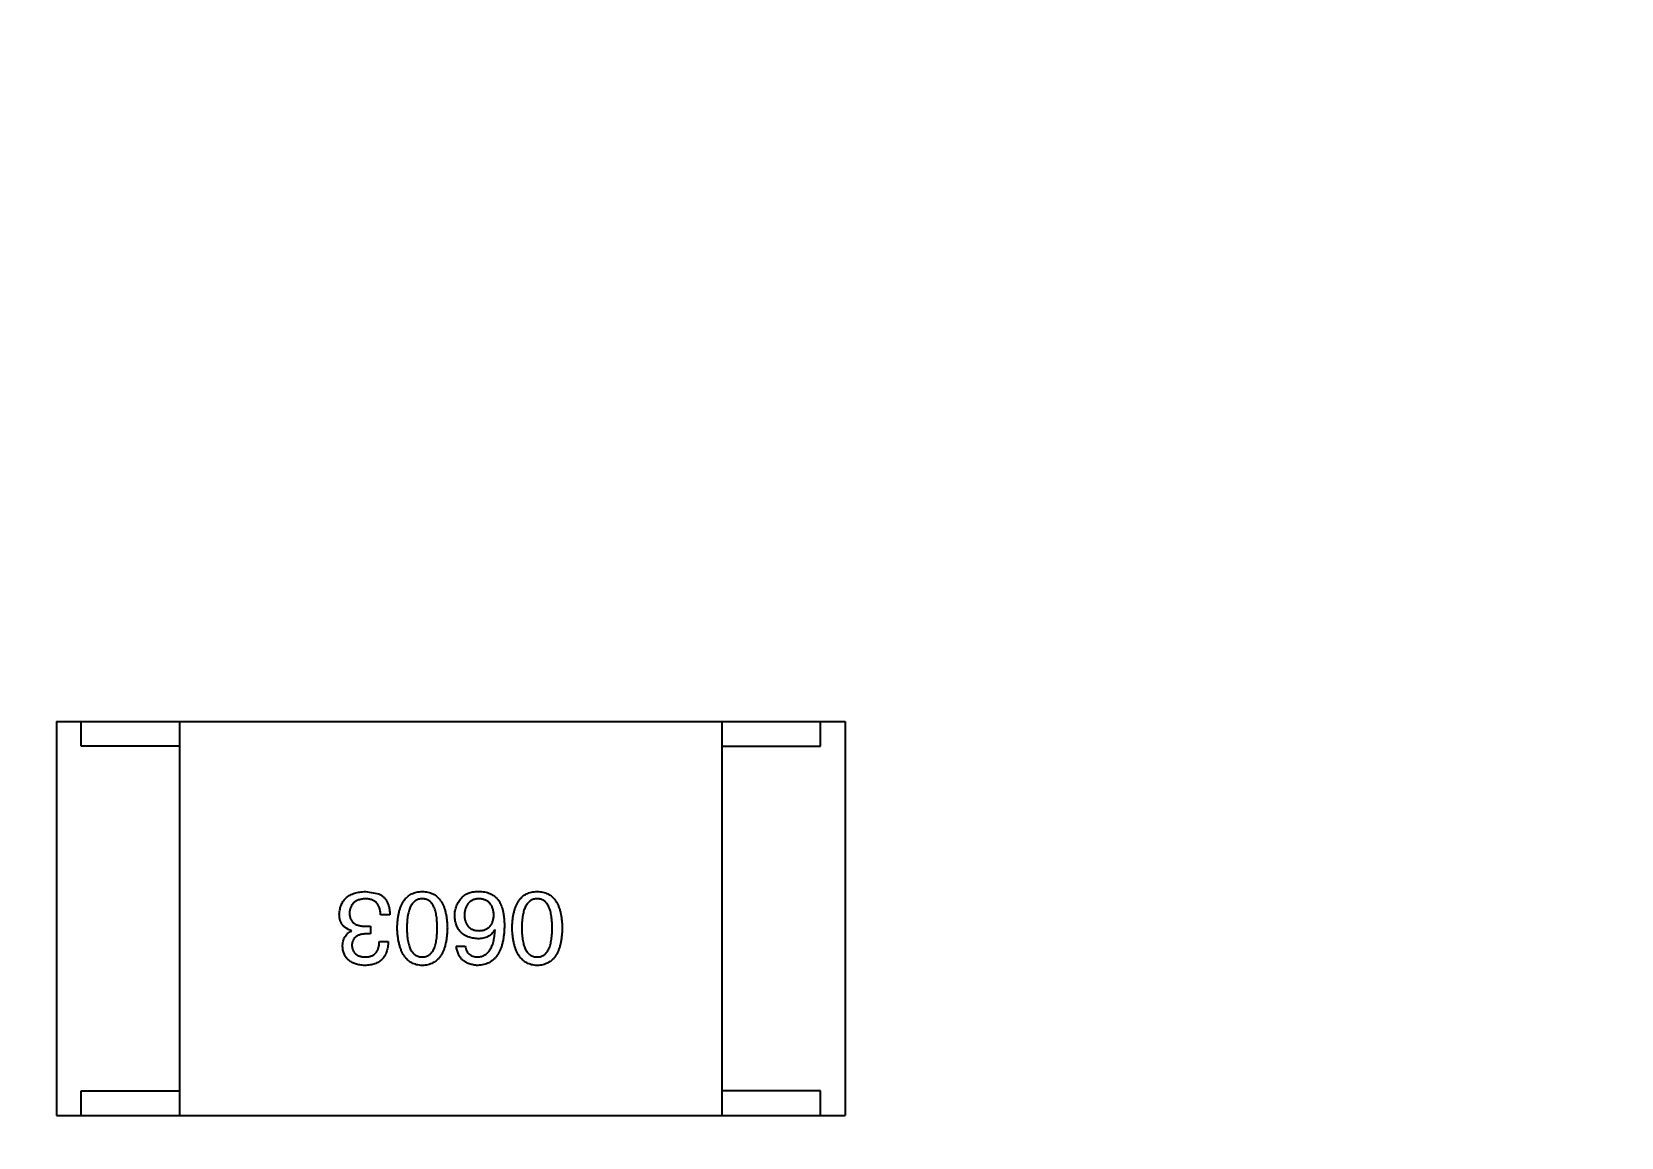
# Model space of a CAD drawing. Header units: inches. Extents: x -36 to 490, y -51 to 98.
# Drawn here: x 416.455 to 419.68, y 19.41 to 21.653 of the extents above; entities that cross this region are included whole.
import ezdxf

# ---------------------------------------------------------------- set-up
doc = ezdxf.new("R2010")
doc.units = ezdxf.units.IN
doc.header["$LTSCALE"] = 1.21
doc.header["$MEASUREMENT"] = 0
doc.header["$PDMODE"] = 3
doc.header["$PDSIZE"] = 0.3125
doc.layers.get('0').update_dxf_attribs({"linetype": 'CONTINUOUS'})
doc.layers.get('Defpoints').update_dxf_attribs({"linetype": 'CONTINUOUS'})
doc.layers.add('DIM', color=3, linetype='CONTINUOUS')
doc.styles.get("Standard").update_dxf_attribs({"font": 'txt', "width": 0.8})
doc.dimstyles.get("Standard").update_dxf_attribs({"dimtxt": 0.15625, "dimasz": 0.1875, "dimexe": 0.125, "dimexo": 0.0625, "dimgap": 0.09, "dimtad": 0, "dimtih": 1, "dimtoh": 1, "dimzin": 4, "dimdsep": 46, "dimtxsty": 'Standard', "dimblk": '_FILLED', "dimblk1": '_FILLED', "dimblk2": '_FILLED', "dimcen": 0.09, "dimazin": 1, "dimtp": 0.01, "dimtm": 0.01, "dimtfac": 1, "dimtofl": 0, "dimtmove": 0, "dimatfit": 3, "dimldrblk": '_FILLED', "dimfxl": 1, "dimtolj": 1, "dimtzin": 4, "dimarcsym": 0})

# ---------------------------------------------------------------- blocks, each defined once
blk = doc.blocks.new('_FILLED')
at = {"color": 0, "linetype": 'ByBlock'}
blk.add_solid([(0, 0), (-1, 0.1667), (-1, -0.1667)], dxfattribs=at)
blk = doc.blocks.new('*D70')
at = {"layer": 'Defpoints', "color": 0}
for p in [(406.8003, 41.9888), (406.8003, -7.0611), (488.6342, -7.0611)]:
    blk.add_point(p, dxfattribs=at)
at = {"layer": 'DIM', "color": 0, "lineweight": -2}
for p, q in [((406.8628, 41.9888), (488.7592, 41.9888)), ((488.6342, 39.4488), (488.6342, 21.3872)), ((488.6342, -4.5211), (488.6342, 13.5405)), ((406.8628, -7.0611), (488.7592, -7.0611))]:
    blk.add_line(p, q, dxfattribs=at)
at = {"layer": 'DIM', "color": 0, "lineweight": -2, "xscale": 2.54, "yscale": 2.54, "zscale": 2.54}
for p, rotation in [((488.6342, 41.9888), 90), ((488.6342, -7.0611), 270)]:
    blk.add_blockref('_FILLED', p, dxfattribs=dict(at, rotation=rotation))
at = {"layer": 'DIM', "color": 0, "insert": (488.6342, 17.4638), "char_height": 2.5, "attachment_point": 5, "rotation": 90, "line_spacing_factor": 2.5}
blk.add_mtext('\\A1;49.05', dxfattribs=at)

msp = doc.modelspace()

# ---------------------------------------------------------------- linework, layer by layer
at = {"color": 7, "linetype": 'Continuous'}
for p, q in [((416.5055, 20.2542), (418.1055, 20.2542)), ((416.5055, 20.2542), (416.5055, 19.4542)), ((416.5555, 20.2042), (416.5555, 20.2542)), ((416.7555, 19.4542), (416.7555, 20.2542)), ((417.8555, 19.4542), (417.8555, 20.2542)), ((418.0555, 20.2042), (418.0555, 20.2542)), ((418.1055, 20.2542), (418.1055, 19.4542)), ((416.7555, 20.2042), (416.5555, 20.2042)), ((417.8555, 20.2042), (418.0555, 20.2042)), ((417.1324, 19.909), (417.1595, 19.9041)), ((417.1037, 19.8286), (417.1037, 19.8295)), ((417.1332, 19.8385), (417.1422, 19.8385)), ((417.1422, 19.8385), (417.1422, 19.8229)), ((417.1816, 19.8614), (417.1627, 19.8614)), ((417.3951, 19.8303), (417.3942, 19.8311)), ((417.1422, 19.8229), (417.1324, 19.8229)), ((417.1603, 19.8073), (417.1783, 19.8073)), ((417.3164, 19.7983), (417.3344, 19.7983)), ((416.5555, 19.5042), (416.7555, 19.5042)), ((416.5555, 19.4542), (416.5555, 19.5042)), ((418.0555, 19.5042), (417.8555, 19.5042)), ((418.0555, 19.4542), (418.0555, 19.5042)), ((416.5055, 19.4542), (418.1055, 19.4542))]:
    msp.add_line(p, q, dxfattribs=at)
for points, knots in [([(417.0791, 19.8631), (417.0793, 19.8649), (417.0795, 19.8684), (417.0804, 19.8734), (417.0816, 19.8781), (417.0833, 19.8825), (417.0853, 19.8866), (417.0877, 19.8903), (417.0905, 19.8937), (417.0936, 19.8968), (417.0972, 19.8995), (417.1011, 19.9018), (417.1054, 19.9039), (417.1101, 19.9056), (417.1151, 19.9069), (417.1205, 19.908), (417.1263, 19.9087), (417.1303, 19.9089), (417.1324, 19.909)], [0, 0, 0, 0, 0.068236, 0.132937, 0.194125, 0.253174, 0.310181, 0.365986, 0.421096, 0.476216, 0.532352, 0.590232, 0.649824, 0.71274, 0.778406, 0.848058, 0.921922, 1, 1, 1, 1]), ([(417.1316, 19.8942), (417.1304, 19.8941), (417.128, 19.894), (417.1245, 19.8934), (417.1213, 19.8928), (417.1183, 19.8919), (417.1155, 19.8908), (417.1129, 19.8895), (417.1105, 19.888), (417.1084, 19.8863), (417.1065, 19.8844), (417.1048, 19.8823), (417.1034, 19.88), (417.1022, 19.8775), (417.1012, 19.8748), (417.1004, 19.8719), (417.0999, 19.8688), (417.0997, 19.8666), (417.0996, 19.8655)], [0, 0, 0, 0, 0.076694, 0.149502, 0.218019, 0.283183, 0.345589, 0.405199, 0.462852, 0.519478, 0.575313, 0.630559, 0.687006, 0.744638, 0.804006, 0.866059, 0.931486, 1, 1, 1, 1]), ([(417.1627, 19.8614), (417.1627, 19.8628), (417.1626, 19.8653), (417.1621, 19.8691), (417.1615, 19.8725), (417.1605, 19.8757), (417.1594, 19.8787), (417.158, 19.8814), (417.1564, 19.8839), (417.1546, 19.8861), (417.1525, 19.888), (417.1502, 19.8897), (417.1477, 19.8911), (417.1449, 19.8922), (417.1419, 19.8931), (417.1386, 19.8938), (417.1352, 19.8942), (417.1328, 19.8942), (417.1316, 19.8942)], [0, 0, 0, 0, 0.07723, 0.149593, 0.217944, 0.282232, 0.34411, 0.402297, 0.458791, 0.513966, 0.568538, 0.623291, 0.679957, 0.737243, 0.798142, 0.86118, 0.928728, 1, 1, 1, 1]), ([(417.1595, 19.9041), (417.1603, 19.9036), (417.1621, 19.9028), (417.1645, 19.9013), (417.1668, 19.8996), (417.1689, 19.8977), (417.1708, 19.8957), (417.1726, 19.8935), (417.1742, 19.8911), (417.1757, 19.8885), (417.177, 19.8857), (417.1782, 19.8828), (417.1791, 19.8797), (417.1799, 19.8764), (417.1806, 19.8729), (417.1811, 19.8692), (417.1814, 19.8654), (417.1815, 19.8628), (417.1816, 19.8614)], [0, 0, 0, 0, 0.056906, 0.113264, 0.168825, 0.223843, 0.279195, 0.335267, 0.392098, 0.450414, 0.51054, 0.572219, 0.636652, 0.703156, 0.773102, 0.845505, 0.921063, 1, 1, 1, 1]), ([(417.1965, 19.8352), (417.1966, 19.8382), (417.1968, 19.8439), (417.1976, 19.8522), (417.1987, 19.8599), (417.2002, 19.867), (417.2021, 19.8737), (417.2043, 19.8797), (417.2069, 19.8852), (417.2099, 19.8901), (417.2133, 19.8945), (417.217, 19.8983), (417.2212, 19.9015), (417.2257, 19.9042), (417.2306, 19.9062), (417.2358, 19.9078), (417.2415, 19.9087), (417.2454, 19.9089), (417.2473, 19.909)], [0, 0, 0, 0, 0.08769, 0.170218, 0.24749, 0.319818, 0.387758, 0.451391, 0.511445, 0.568185, 0.622681, 0.67526, 0.726746, 0.778428, 0.830764, 0.884397, 0.940866, 1, 1, 1, 1]), ([(417.2473, 19.8942), (417.2461, 19.8941), (417.2436, 19.894), (417.24, 19.8932), (417.2367, 19.892), (417.2337, 19.8903), (417.2308, 19.8882), (417.2283, 19.8855), (417.2259, 19.8825), (417.2239, 19.879), (417.222, 19.8751), (417.2205, 19.8707), (417.2191, 19.8659), (417.2181, 19.8606), (417.2172, 19.8549), (417.2166, 19.8487), (417.2163, 19.8421), (417.2162, 19.8376), (417.2162, 19.8352)], [0, 0, 0, 0, 0.050879, 0.099377, 0.146973, 0.193618, 0.240619, 0.289461, 0.34047, 0.395283, 0.453059, 0.515633, 0.582666, 0.655287, 0.732971, 0.815933, 0.905166, 1, 1, 1, 1]), ([(417.2473, 19.909), (417.2493, 19.9089), (417.2532, 19.9087), (417.2588, 19.9078), (417.2641, 19.9062), (417.269, 19.9042), (417.2735, 19.9015), (417.2776, 19.8983), (417.2814, 19.8945), (417.2847, 19.8901), (417.2878, 19.8852), (417.2904, 19.8797), (417.2926, 19.8737), (417.2945, 19.867), (417.296, 19.8599), (417.2971, 19.8522), (417.2979, 19.8439), (417.2981, 19.8382), (417.2982, 19.8352)], [0, 0, 0, 0, 0.059135, 0.115606, 0.169241, 0.221578, 0.273261, 0.324749, 0.377329, 0.431642, 0.488541, 0.548597, 0.612232, 0.680174, 0.752504, 0.829777, 0.912307, 1, 1, 1, 1]), ([(417.2777, 19.8352), (417.2776, 19.8376), (417.2776, 19.8422), (417.2772, 19.8489), (417.2767, 19.8551), (417.2759, 19.8609), (417.2748, 19.8662), (417.2735, 19.8711), (417.272, 19.8755), (417.2702, 19.8794), (417.2682, 19.8829), (417.2659, 19.8859), (417.2634, 19.8885), (417.2607, 19.8906), (417.2577, 19.8923), (417.2544, 19.8934), (417.251, 19.8941), (417.2486, 19.8942), (417.2473, 19.8942)], [0, 0, 0, 0, 0.096457, 0.187288, 0.27178, 0.350132, 0.423455, 0.491343, 0.554037, 0.612253, 0.666313, 0.717038, 0.764921, 0.811214, 0.856775, 0.902988, 0.950234, 1, 1, 1, 1]), ([(417.3131, 19.8598), (417.3131, 19.8615), (417.3132, 19.865), (417.3139, 19.8701), (417.3151, 19.875), (417.3167, 19.8797), (417.3188, 19.8842), (417.3213, 19.8886), (417.3243, 19.8928), (417.3267, 19.8954), (417.3278, 19.8967)], [0, 0, 0, 0, 0.12904, 0.253809, 0.377066, 0.499122, 0.621469, 0.744665, 0.870607, 1, 1, 1, 1]), ([(417.3278, 19.8967), (417.3288, 19.8977), (417.3307, 19.8999), (417.3342, 19.9025), (417.3381, 19.9047), (417.3425, 19.9064), (417.3474, 19.9078), (417.3527, 19.9086), (417.3586, 19.9091), (417.3626, 19.909), (417.3647, 19.909)], [0, 0, 0, 0, 0.105033, 0.21147, 0.321511, 0.438526, 0.563605, 0.698055, 0.843218, 1, 1, 1, 1]), ([(417.3615, 19.8942), (417.3604, 19.8941), (417.3582, 19.8939), (417.3551, 19.8934), (417.3522, 19.8926), (417.3495, 19.8916), (417.347, 19.8903), (417.3447, 19.8888), (417.3426, 19.887), (417.3407, 19.885), (417.339, 19.8828), (417.3375, 19.8803), (417.3362, 19.8776), (417.3351, 19.8747), (417.3342, 19.8715), (417.3335, 19.8681), (417.333, 19.8644), (417.3328, 19.8619), (417.3328, 19.8606)], [0, 0, 0, 0, 0.066682, 0.130303, 0.190802, 0.248749, 0.30534, 0.361219, 0.415721, 0.471765, 0.528279, 0.586428, 0.64659, 0.710143, 0.776461, 0.846692, 0.921137, 1, 1, 1, 1]), ([(417.3926, 19.8614), (417.3925, 19.8627), (417.3924, 19.8652), (417.3918, 19.8689), (417.391, 19.8723), (417.3901, 19.8754), (417.3889, 19.8784), (417.3875, 19.881), (417.3859, 19.8835), (417.384, 19.8856), (417.382, 19.8876), (417.3797, 19.8893), (417.3772, 19.8907), (417.3744, 19.8919), (417.3715, 19.8929), (417.3683, 19.8936), (417.365, 19.8941), (417.3627, 19.8942), (417.3615, 19.8942)], [0, 0, 0, 0, 0.076467, 0.148148, 0.216496, 0.280559, 0.342274, 0.401168, 0.458322, 0.514073, 0.569257, 0.62465, 0.68124, 0.739113, 0.799947, 0.862804, 0.929597, 1, 1, 1, 1]), ([(417.3647, 19.909), (417.3668, 19.9089), (417.3708, 19.9086), (417.3766, 19.9075), (417.3821, 19.906), (417.3871, 19.9037), (417.3918, 19.901), (417.396, 19.8977), (417.3999, 19.8938), (417.4021, 19.8908), (417.4033, 19.8893)], [0, 0, 0, 0, 0.137449, 0.267856, 0.393219, 0.514735, 0.63397, 0.753734, 0.874967, 1, 1, 1, 1]), ([(417.4297, 19.8352), (417.4298, 19.8382), (417.43, 19.8439), (417.4307, 19.8522), (417.4318, 19.8599), (417.4334, 19.867), (417.4352, 19.8737), (417.4375, 19.8797), (417.4401, 19.8852), (417.443, 19.8901), (417.4464, 19.8945), (417.4502, 19.8983), (417.4543, 19.9015), (417.4588, 19.9042), (417.4637, 19.9062), (417.469, 19.9078), (417.4746, 19.9087), (417.4785, 19.9089), (417.4805, 19.909)], [0, 0, 0, 0, 0.08769, 0.170218, 0.24749, 0.319818, 0.387758, 0.451391, 0.511445, 0.568185, 0.622681, 0.67526, 0.726746, 0.778428, 0.830764, 0.884397, 0.940866, 1, 1, 1, 1]), ([(417.4805, 19.8942), (417.4792, 19.8941), (417.4768, 19.894), (417.4732, 19.8932), (417.4699, 19.892), (417.4668, 19.8903), (417.464, 19.8882), (417.4614, 19.8855), (417.4591, 19.8825), (417.457, 19.879), (417.4552, 19.8751), (417.4536, 19.8707), (417.4523, 19.8659), (417.4512, 19.8606), (417.4504, 19.8549), (417.4498, 19.8487), (417.4494, 19.8421), (417.4494, 19.8376), (417.4493, 19.8352)], [0, 0, 0, 0, 0.050879, 0.099377, 0.146973, 0.193618, 0.240619, 0.289461, 0.34047, 0.395283, 0.453059, 0.515633, 0.582666, 0.655287, 0.732971, 0.815933, 0.905166, 1, 1, 1, 1]), ([(417.4805, 19.909), (417.4825, 19.9089), (417.4864, 19.9087), (417.492, 19.9078), (417.4972, 19.9062), (417.5021, 19.9042), (417.5067, 19.9015), (417.5108, 19.8983), (417.5146, 19.8945), (417.5179, 19.8901), (417.5209, 19.8852), (417.5235, 19.8797), (417.5258, 19.8737), (417.5276, 19.867), (417.5291, 19.8599), (417.5302, 19.8522), (417.531, 19.8439), (417.5312, 19.8382), (417.5313, 19.8352)], [0, 0, 0, 0, 0.059135, 0.115606, 0.169241, 0.221578, 0.273261, 0.324749, 0.377329, 0.431642, 0.488541, 0.548597, 0.612232, 0.680174, 0.752504, 0.829777, 0.912307, 1, 1, 1, 1]), ([(417.5108, 19.8352), (417.5108, 19.8376), (417.5108, 19.8422), (417.5104, 19.8489), (417.5098, 19.8551), (417.509, 19.8609), (417.5079, 19.8662), (417.5067, 19.8711), (417.5051, 19.8755), (417.5033, 19.8794), (417.5013, 19.8829), (417.4991, 19.8859), (417.4966, 19.8885), (417.4938, 19.8906), (417.4908, 19.8923), (417.4876, 19.8934), (417.4841, 19.8941), (417.4817, 19.8942), (417.4805, 19.8942)], [0, 0, 0, 0, 0.096457, 0.187288, 0.27178, 0.350132, 0.423455, 0.491343, 0.554037, 0.612253, 0.666313, 0.717038, 0.764921, 0.811214, 0.856775, 0.902988, 0.950234, 1, 1, 1, 1]), ([(417.1037, 19.8295), (417.1027, 19.8298), (417.1008, 19.8304), (417.098, 19.8315), (417.0954, 19.8329), (417.093, 19.8343), (417.0907, 19.8359), (417.0887, 19.8376), (417.0869, 19.8395), (417.0852, 19.8415), (417.0838, 19.8437), (417.0825, 19.8461), (417.0815, 19.8485), (417.0806, 19.8512), (417.0799, 19.8539), (417.0795, 19.8569), (417.0792, 19.8599), (417.0791, 19.862), (417.0791, 19.8631)], [0, 0, 0, 0, 0.069445, 0.136039, 0.200011, 0.261745, 0.322328, 0.381403, 0.438864, 0.496655, 0.554398, 0.612391, 0.672266, 0.733005, 0.79604, 0.861293, 0.928785, 1, 1, 1, 1]), ([(417.0996, 19.8655), (417.0996, 19.8644), (417.0997, 19.8623), (417.1001, 19.8592), (417.1007, 19.8564), (417.1016, 19.8537), (417.1028, 19.8513), (417.1043, 19.849), (417.106, 19.847), (417.108, 19.8452), (417.1103, 19.8436), (417.1127, 19.8422), (417.1155, 19.8411), (417.1186, 19.8401), (417.1219, 19.8394), (417.1254, 19.8389), (417.1292, 19.8385), (417.1319, 19.8385), (417.1332, 19.8385)], [0, 0, 0, 0, 0.066518, 0.129194, 0.188613, 0.245254, 0.300032, 0.353805, 0.407079, 0.461108, 0.516272, 0.574141, 0.634837, 0.699275, 0.767504, 0.840272, 0.917505, 1, 1, 1, 1]), ([(417.4033, 19.8893), (417.4041, 19.8877), (417.4059, 19.8845), (417.4081, 19.8793), (417.4099, 19.8736), (417.4113, 19.8675), (417.4125, 19.8609), (417.4133, 19.8538), (417.4139, 19.8463), (417.4139, 19.8411), (417.4139, 19.8385)], [0, 0, 0, 0, 0.101889, 0.209155, 0.322694, 0.442863, 0.569758, 0.70479, 0.848502, 1, 1, 1, 1]), ([(417.2473, 19.759), (417.2454, 19.7591), (417.2415, 19.7593), (417.236, 19.7604), (417.2308, 19.7621), (417.226, 19.7642), (417.2215, 19.767), (417.2174, 19.7704), (417.2137, 19.7744), (417.2103, 19.7789), (417.2073, 19.784), (417.2047, 19.7896), (417.2024, 19.7958), (417.2005, 19.8026), (417.199, 19.81), (417.1978, 19.8179), (417.1969, 19.8263), (417.1967, 19.8322), (417.1965, 19.8352)], [0, 0, 0, 0, 0.057415, 0.112361, 0.16496, 0.216437, 0.267441, 0.318839, 0.371478, 0.426325, 0.483626, 0.544235, 0.608673, 0.677374, 0.750405, 0.828394, 0.911525, 1, 1, 1, 1]), ([(417.2162, 19.8352), (417.2162, 19.8328), (417.2163, 19.8282), (417.2166, 19.8215), (417.2172, 19.8153), (417.2181, 19.8095), (417.2191, 19.8042), (417.2205, 19.7993), (417.222, 19.7949), (417.2238, 19.791), (417.226, 19.7875), (417.2283, 19.7845), (417.2308, 19.7819), (417.2336, 19.7798), (417.2367, 19.7782), (417.2401, 19.777), (417.2436, 19.7763), (417.2461, 19.7762), (417.2473, 19.7762)], [0, 0, 0, 0, 0.095719, 0.185854, 0.269738, 0.347952, 0.420315, 0.487894, 0.550245, 0.608186, 0.662454, 0.713283, 0.761375, 0.808209, 0.854301, 0.901312, 0.949396, 1, 1, 1, 1]), ([(417.2473, 19.7762), (417.2486, 19.7762), (417.251, 19.7763), (417.2544, 19.777), (417.2577, 19.7782), (417.2607, 19.7798), (417.2634, 19.7819), (417.2659, 19.7845), (417.2682, 19.7875), (417.2702, 19.791), (417.272, 19.7949), (417.2735, 19.7993), (417.2748, 19.8042), (417.2759, 19.8095), (417.2767, 19.8153), (417.2772, 19.8215), (417.2776, 19.8282), (417.2776, 19.8328), (417.2777, 19.8352)], [0, 0, 0, 0, 0.049764, 0.097007, 0.143217, 0.188577, 0.235116, 0.282997, 0.333719, 0.387776, 0.445989, 0.508679, 0.576563, 0.649481, 0.728235, 0.812722, 0.903548, 1, 1, 1, 1]), ([(417.2982, 19.8352), (417.2981, 19.8322), (417.2979, 19.8262), (417.2971, 19.8177), (417.296, 19.8097), (417.2945, 19.8023), (417.2926, 19.7955), (417.2904, 19.7892), (417.2878, 19.7836), (417.2848, 19.7785), (417.2814, 19.7739), (417.2776, 19.77), (417.2735, 19.7667), (417.269, 19.7639), (417.2641, 19.7618), (417.2588, 19.7602), (417.2532, 19.7592), (417.2493, 19.7591), (417.2473, 19.759)], [0, 0, 0, 0, 0.088823, 0.172287, 0.250296, 0.323438, 0.392244, 0.456221, 0.516635, 0.573871, 0.628, 0.680335, 0.731489, 0.782557, 0.834044, 0.886738, 0.942089, 1, 1, 1, 1]), ([(417.3598, 19.8131), (417.358, 19.8132), (417.3544, 19.8136), (417.3493, 19.8145), (417.3445, 19.8156), (417.34, 19.8171), (417.3359, 19.819), (417.3321, 19.8211), (417.3287, 19.8236), (417.3256, 19.8263), (417.3228, 19.8294), (417.3204, 19.8329), (417.3183, 19.8366), (417.3165, 19.8406), (417.3152, 19.845), (417.3141, 19.8496), (417.3134, 19.8546), (417.3132, 19.858), (417.3131, 19.8598)], [0, 0, 0, 0, 0.074228, 0.144548, 0.211288, 0.274576, 0.335162, 0.393915, 0.450599, 0.506657, 0.562409, 0.618617, 0.676096, 0.735061, 0.79654, 0.860906, 0.928473, 1, 1, 1, 1]), ([(417.3328, 19.8606), (417.3329, 19.8594), (417.333, 19.857), (417.3335, 19.8535), (417.3343, 19.8503), (417.3352, 19.8473), (417.3363, 19.8446), (417.3376, 19.842), (417.3392, 19.8397), (417.3409, 19.8376), (417.3429, 19.8358), (417.345, 19.8342), (417.3474, 19.8328), (417.35, 19.8317), (417.3528, 19.8307), (417.3558, 19.8301), (417.359, 19.8296), (417.3611, 19.8295), (417.3623, 19.8295)], [0, 0, 0, 0, 0.076288, 0.14871, 0.216387, 0.281386, 0.342528, 0.402111, 0.4591, 0.514852, 0.569974, 0.625644, 0.682226, 0.740156, 0.800362, 0.863471, 0.930116, 1, 1, 1, 1]), ([(417.4139, 19.8385), (417.4138, 19.8353), (417.4136, 19.8292), (417.4128, 19.8204), (417.4116, 19.8121), (417.41, 19.8044), (417.4081, 19.7974), (417.4057, 19.7909), (417.4029, 19.785), (417.3997, 19.7797), (417.3961, 19.775), (417.3921, 19.7709), (417.3877, 19.7673), (417.3829, 19.7645), (417.3777, 19.7622), (417.3721, 19.7605), (417.3661, 19.7594), (417.3619, 19.7591), (417.3598, 19.759)], [0, 0, 0, 0, 0.087517, 0.169686, 0.246944, 0.319347, 0.387088, 0.450961, 0.511075, 0.567974, 0.622351, 0.675039, 0.726853, 0.778688, 0.83093, 0.884738, 0.941043, 1, 1, 1, 1]), ([(417.3942, 19.8311), (417.3934, 19.8297), (417.3917, 19.8269), (417.3885, 19.8231), (417.3849, 19.82), (417.3807, 19.8174), (417.3761, 19.8155), (417.3711, 19.8141), (417.3656, 19.8132), (417.3618, 19.8131), (417.3598, 19.8131)], [0, 0, 0, 0, 0.122276, 0.239997, 0.35611, 0.473903, 0.59404, 0.720428, 0.855383, 1, 1, 1, 1]), ([(417.3598, 19.7762), (417.3611, 19.7763), (417.3637, 19.7765), (417.3673, 19.7773), (417.3708, 19.7785), (417.374, 19.7802), (417.3771, 19.7821), (417.3798, 19.7845), (417.3824, 19.7874), (417.3847, 19.7905), (417.3868, 19.7941), (417.3887, 19.7981), (417.3903, 19.8025), (417.3917, 19.8073), (417.3929, 19.8125), (417.3938, 19.8181), (417.3946, 19.824), (417.3949, 19.8282), (417.3951, 19.8303)], [0, 0, 0, 0, 0.054741, 0.107075, 0.158339, 0.208382, 0.258772, 0.310045, 0.362765, 0.417822, 0.475982, 0.537466, 0.602901, 0.673037, 0.747247, 0.826291, 0.910782, 1, 1, 1, 1]), ([(417.3623, 19.8295), (417.3634, 19.8295), (417.3657, 19.8296), (417.369, 19.8301), (417.372, 19.8308), (417.3749, 19.8317), (417.3776, 19.8329), (417.38, 19.8343), (417.3822, 19.8359), (417.3842, 19.8378), (417.3861, 19.84), (417.3876, 19.8423), (417.389, 19.8449), (417.3901, 19.8478), (417.3911, 19.8509), (417.3918, 19.8542), (417.3923, 19.8577), (417.3925, 19.8602), (417.3926, 19.8614)], [0, 0, 0, 0, 0.070453, 0.136523, 0.199866, 0.260392, 0.318446, 0.374657, 0.430182, 0.485556, 0.541071, 0.598396, 0.657208, 0.718642, 0.783247, 0.851631, 0.923928, 1, 1, 1, 1]), ([(417.4805, 19.759), (417.4785, 19.7591), (417.4747, 19.7593), (417.4692, 19.7604), (417.464, 19.7621), (417.4591, 19.7642), (417.4547, 19.767), (417.4506, 19.7704), (417.4468, 19.7744), (417.4435, 19.7789), (417.4405, 19.784), (417.4378, 19.7896), (417.4356, 19.7958), (417.4337, 19.8026), (417.4321, 19.81), (417.4309, 19.8179), (417.4301, 19.8263), (417.4298, 19.8322), (417.4297, 19.8352)], [0, 0, 0, 0, 0.057415, 0.112361, 0.16496, 0.216437, 0.267441, 0.318839, 0.371478, 0.426325, 0.483626, 0.544235, 0.608673, 0.677374, 0.750405, 0.828394, 0.911525, 1, 1, 1, 1]), ([(417.4493, 19.8352), (417.4494, 19.8328), (417.4494, 19.8282), (417.4498, 19.8215), (417.4504, 19.8153), (417.4512, 19.8095), (417.4523, 19.8042), (417.4536, 19.7993), (417.4552, 19.7949), (417.457, 19.791), (417.4591, 19.7875), (417.4614, 19.7845), (417.464, 19.7819), (417.4668, 19.7798), (417.4699, 19.7782), (417.4732, 19.777), (417.4768, 19.7763), (417.4792, 19.7762), (417.4805, 19.7762)], [0, 0, 0, 0, 0.095719, 0.185854, 0.269738, 0.347952, 0.420315, 0.487894, 0.550245, 0.608186, 0.662454, 0.713283, 0.761375, 0.808209, 0.854301, 0.901312, 0.949396, 1, 1, 1, 1]), ([(417.4805, 19.7762), (417.4817, 19.7762), (417.4841, 19.7763), (417.4876, 19.777), (417.4908, 19.7782), (417.4938, 19.7798), (417.4966, 19.7819), (417.4991, 19.7845), (417.5013, 19.7875), (417.5033, 19.791), (417.5051, 19.7949), (417.5067, 19.7993), (417.5079, 19.8042), (417.509, 19.8095), (417.5098, 19.8153), (417.5104, 19.8215), (417.5108, 19.8282), (417.5108, 19.8328), (417.5108, 19.8352)], [0, 0, 0, 0, 0.049764, 0.097007, 0.143217, 0.188577, 0.235116, 0.282997, 0.333719, 0.387776, 0.445989, 0.508679, 0.576563, 0.649481, 0.728235, 0.812722, 0.903548, 1, 1, 1, 1]), ([(417.5313, 19.8352), (417.5312, 19.8322), (417.531, 19.8262), (417.5302, 19.8177), (417.5291, 19.8097), (417.5276, 19.8023), (417.5258, 19.7955), (417.5235, 19.7892), (417.5209, 19.7836), (417.5179, 19.7785), (417.5146, 19.7739), (417.5108, 19.77), (417.5067, 19.7667), (417.5021, 19.7639), (417.4972, 19.7618), (417.492, 19.7602), (417.4864, 19.7592), (417.4825, 19.7591), (417.4805, 19.759)], [0, 0, 0, 0, 0.088823, 0.172287, 0.250296, 0.323438, 0.392244, 0.456221, 0.516635, 0.573871, 0.628, 0.680335, 0.731489, 0.782557, 0.834044, 0.886738, 0.942089, 1, 1, 1, 1]), ([(417.0857, 19.7975), (417.0857, 19.7993), (417.0858, 19.8029), (417.0867, 19.808), (417.0881, 19.8126), (417.09, 19.8168), (417.0926, 19.8205), (417.0958, 19.8238), (417.0995, 19.8265), (417.1023, 19.8279), (417.1037, 19.8286)], [0, 0, 0, 0, 0.143686, 0.277942, 0.40333, 0.521785, 0.638573, 0.755208, 0.874773, 1, 1, 1, 1]), ([(417.1308, 19.759), (417.129, 19.7591), (417.1257, 19.7592), (417.1208, 19.7599), (417.1163, 19.7607), (417.112, 19.7619), (417.1081, 19.7634), (417.1045, 19.7651), (417.1011, 19.7671), (417.0982, 19.7694), (417.0955, 19.7719), (417.0931, 19.7748), (417.0911, 19.7779), (417.0893, 19.7813), (417.0879, 19.7849), (417.0869, 19.7889), (417.0861, 19.7931), (417.0858, 19.796), (417.0857, 19.7975)], [0, 0, 0, 0, 0.077845, 0.151584, 0.221397, 0.287366, 0.350104, 0.410398, 0.467998, 0.524388, 0.579979, 0.635152, 0.690917, 0.747936, 0.806661, 0.867861, 0.932479, 1, 1, 1, 1]), ([(417.1324, 19.8229), (417.1313, 19.8229), (417.1292, 19.8228), (417.1261, 19.8224), (417.1232, 19.8219), (417.1205, 19.8212), (417.1181, 19.8203), (417.1158, 19.8192), (417.1138, 19.818), (417.1119, 19.8166), (417.1102, 19.815), (417.1088, 19.8132), (417.1075, 19.8113), (417.1065, 19.8092), (417.1057, 19.807), (417.1051, 19.8045), (417.1047, 19.8019), (417.1046, 19.8001), (417.1045, 19.7991)], [0, 0, 0, 0, 0.079415, 0.154091, 0.22508, 0.29186, 0.355026, 0.415127, 0.472418, 0.528511, 0.583551, 0.638361, 0.693547, 0.750023, 0.807857, 0.868401, 0.932259, 1, 1, 1, 1]), ([(417.1045, 19.7991), (417.1046, 19.7982), (417.1048, 19.7965), (417.1053, 19.794), (417.1059, 19.7916), (417.1068, 19.7894), (417.1078, 19.7874), (417.1091, 19.7855), (417.1105, 19.7838), (417.1121, 19.7823), (417.1139, 19.7809), (417.1159, 19.7798), (417.118, 19.7787), (417.1204, 19.7779), (417.1229, 19.7772), (417.1256, 19.7767), (417.1285, 19.7763), (417.1305, 19.7762), (417.1316, 19.7762)], [0, 0, 0, 0, 0.067655, 0.132224, 0.194132, 0.253145, 0.309858, 0.366002, 0.421361, 0.47702, 0.532632, 0.590536, 0.65067, 0.713258, 0.779588, 0.848803, 0.921949, 1, 1, 1, 1]), ([(417.1783, 19.8073), (417.1782, 19.8054), (417.1781, 19.8017), (417.1775, 19.7963), (417.1765, 19.7912), (417.1751, 19.7865), (417.1734, 19.7822), (417.1713, 19.7782), (417.1689, 19.7746), (417.1661, 19.7714), (417.1629, 19.7686), (417.1594, 19.7661), (417.1555, 19.7639), (417.1512, 19.7622), (417.1466, 19.7608), (417.1416, 19.7598), (417.1363, 19.7592), (417.1326, 19.759), (417.1308, 19.759)], [0, 0, 0, 0, 0.074804, 0.144899, 0.211458, 0.274554, 0.334363, 0.392059, 0.448123, 0.503024, 0.558154, 0.613471, 0.670844, 0.729926, 0.792003, 0.857405, 0.926768, 1, 1, 1, 1]), ([(417.1316, 19.7762), (417.1327, 19.7762), (417.1349, 19.7763), (417.1381, 19.7766), (417.141, 19.7772), (417.1438, 19.7781), (417.1464, 19.7792), (417.1487, 19.7805), (417.1508, 19.7821), (417.1527, 19.7839), (417.1544, 19.786), (417.1559, 19.7884), (417.1572, 19.7909), (417.1582, 19.7937), (417.1591, 19.7968), (417.1597, 19.8001), (417.1601, 19.8036), (417.1602, 19.8061), (417.1603, 19.8073)], [0, 0, 0, 0, 0.069877, 0.136363, 0.198671, 0.257968, 0.315462, 0.370709, 0.425568, 0.479847, 0.535753, 0.592303, 0.651386, 0.713311, 0.778642, 0.84836, 0.921866, 1, 1, 1, 1]), ([(417.3598, 19.759), (417.3582, 19.7591), (417.3551, 19.7594), (417.3506, 19.7601), (417.3464, 19.761), (417.3424, 19.7623), (417.3387, 19.7638), (417.3353, 19.7656), (417.3321, 19.7677), (417.3292, 19.77), (417.3266, 19.7726), (417.3244, 19.7755), (417.3223, 19.7786), (417.3206, 19.782), (417.3191, 19.7857), (417.3179, 19.7897), (417.3169, 19.7939), (417.3166, 19.7968), (417.3164, 19.7983)], [0, 0, 0, 0, 0.073784, 0.144317, 0.211047, 0.274818, 0.336501, 0.395724, 0.453465, 0.510016, 0.566585, 0.622844, 0.680328, 0.739335, 0.800408, 0.863904, 0.93053, 1, 1, 1, 1]), ([(417.3344, 19.7983), (417.3348, 19.7966), (417.3355, 19.7933), (417.3374, 19.7887), (417.3397, 19.7848), (417.3427, 19.7816), (417.3462, 19.7792), (417.3503, 19.7774), (417.3549, 19.7763), (417.3581, 19.7762), (417.3598, 19.7762)], [0, 0, 0, 0, 0.1439, 0.274233, 0.394478, 0.509388, 0.621911, 0.738504, 0.863414, 1, 1, 1, 1])]:
    msp.add_open_spline(points, degree=3, knots=knots, dxfattribs=at)

# ---------------------------------------------------------------- dimensions: what is measured, and where the dimension line sits
at = {"layer": 'DIM'}
dim = msp.add_linear_dim(base=(488.6342, -7.0611), p1=(406.8003, 41.9888), p2=(406.8003, -7.0611), angle=90, dimstyle='Standard', override={"dimtxt": 2.5, "dimasz": 2.54, "dimtih": 0, "dimtoh": 0, "dimzin": 0, "dimcen": 0.198, "dimadec": 0, "dimazin": 0, "dimtp": 0, "dimtm": 0, "dimtdec": 4, "dimtzin": 0}, dxfattribs=at)
dim.commit()
dim.dimension.update_dxf_attribs({"geometry": '*D70', "text_midpoint": (488.6342, 17.4638)})

doc.saveas('drawing.dxf')
